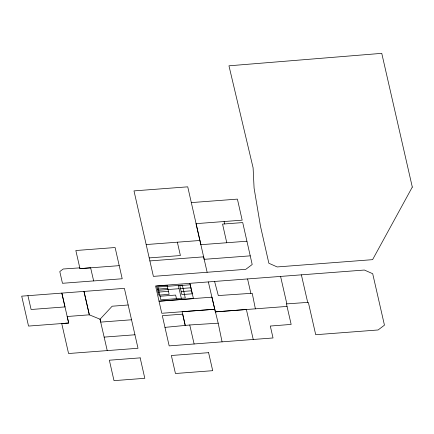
<?xml version="1.0" encoding="UTF-8"?>
<svg xmlns="http://www.w3.org/2000/svg" width="434" height="434" viewBox="0 0 434 434"><rect width="100%" height="100%" fill="white"/><g stroke="black" fill="none" stroke-linecap="round" stroke-linejoin="round"><path stroke-width="0.65" d="M100.075 319.212L112.162 306.209L128.176 304.994L138.007 348.269L68.572 353.52L61.736 323.552L68.675 323.021L61.84 293.102L21.7 296.156L28.535 326.075L68.675 323.021L67.178 316.505L89.312 314.818L100.075 319.212L100.731 322.104L131.54 319.777M185.247 325.429L182.709 314.135L162.321 315.686L164.963 327.377L189.799 324.99M207.132 272.281L187.738 186.832L133.987 190.895L153.397 276.377L245.801 269.313L252.192 264.507L242.72 222.571L222.555 224.096L226.765 242.742M189.886 283.353L155.578 285.973L161.773 313.277L214.781 309.247L218.194 323.194L222.067 341.846L273.029 337.967L270.301 326.037L291.16 324.415L286.462 303.914L308.346 302.341L315.713 334.722L378.095 329.97L384.453 325.169L372.697 273.713L364.381 270.04L189.842 283.331L193.445 298.592L159.028 301.218L211.906 297.171M157.368 289.131L167.763 288.339M158.67 290.254L179.079 288.697M180.511 288.588L190.906 287.791M158.057 292.131L168.452 291.339M181.195 291.588L191.589 290.791M160.043 296.254L175.634 295.066L176.459 298.668M208.347 281.932L215.345 311.878L246.382 309.502L253.234 339.464M191.269 202.607L237.409 199.114L242.172 220.163L196.043 223.651L200.833 244.7L246.93 241.217M146.177 244.554L199.928 240.49M149.198 257.91L180.398 255.545L177.36 242.199M149.898 260.915L203.617 256.847L204.197 259.358M119.22 265.646L115.113 247.526L75.836 250.516L79.97 268.635L90.619 267.805L93.657 280.939L122.198 278.753L119.22 265.646L79.97 268.635L79.748 267.865L63.185 269.004L59.794 271.565L62.463 283.293L93.614 280.917M204.154 259.337L250.239 255.848M214.591 281.46L218.313 295.559L252.225 293.276L255.382 308.829M215.345 311.878L287.037 306.42M104.155 337.109L134.952 334.777M194.069 343.967L222.067 341.846M218.194 323.194L189.756 324.974L194.112 343.988L169.173 345.887L164.963 327.377M211.949 297.187L214.781 309.247L182.117 311.715L185.204 325.408M178.32 285.458L181.32 298.294M301.375 274.841L307.679 302.384M280.576 276.425L286.863 303.887M247.57 278.943L250.857 293.373M224.08 221.535L224.628 223.939M100.032 319.196L107.236 350.601M84.017 291.431L89.355 314.84M83.974 291.415L89.312 314.818M27.944 295.69L31.102 309.496L64.997 306.909L61.84 293.102L124.395 288.36L128.176 304.994M412.3 187.081L372.594 259.657L277.174 266.943L268.858 263.254L260.481 226.212L254.085 188.134L253.103 167.828L228.957 65.811L381.757 53.349L412.3 187.081M167.074 285.339L156.679 286.131L158.741 295.131L169.135 294.339L167.074 285.339M182.345 285.149L157.927 287.015L160.868 299.856L185.285 297.99L182.345 285.149M190.217 284.791L179.822 285.588L181.884 294.588L192.278 293.796L190.217 284.791M140.171 357.871L109.357 360.215L114.001 380.651L144.81 378.307L140.171 357.871M208.586 352.668L171.354 355.5L175.444 373.511L212.709 370.679L208.586 352.668"/></g></svg>
